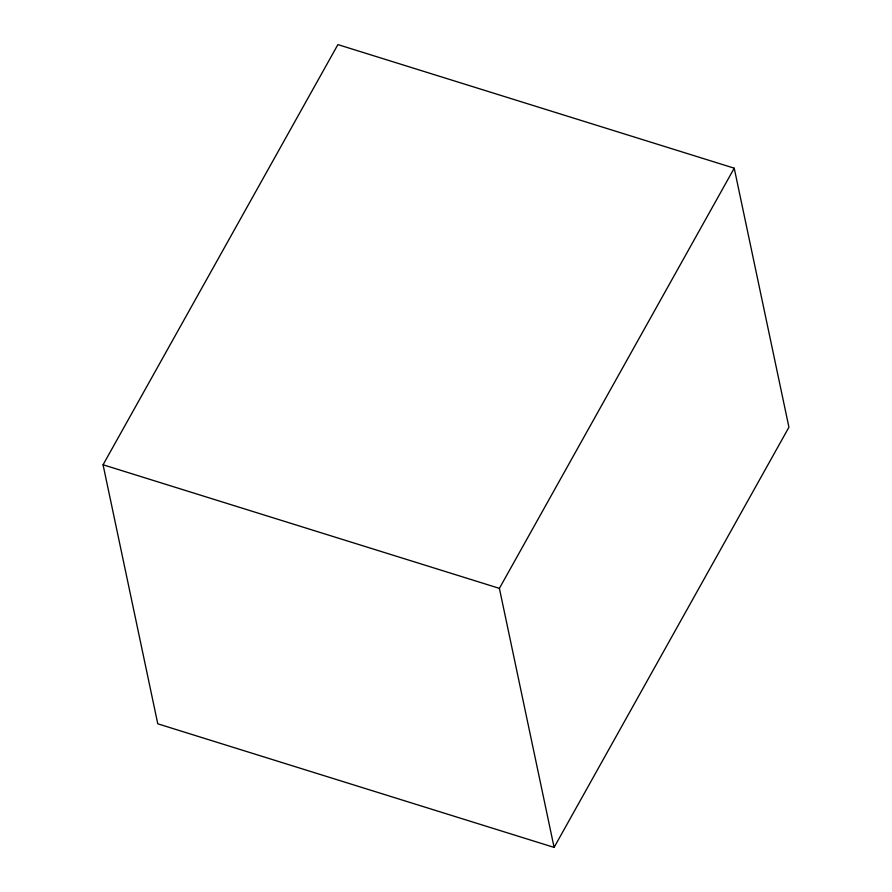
<?xml version="1.0" encoding="UTF-8"?>
<svg xmlns="http://www.w3.org/2000/svg" width="892" height="892" viewBox="0 0 892 892"><rect width="100%" height="100%" fill="white"/><g stroke="black" fill="none" stroke-linecap="round" stroke-linejoin="round"><path stroke-width="1.34" d="M103.071 464.777L337.901 44.6L734.227 168.187L788.929 427.223L554.099 847.4L157.773 723.813L103.071 464.777L499.397 588.363L554.099 847.4M499.397 588.363L734.227 168.187"/></g></svg>
